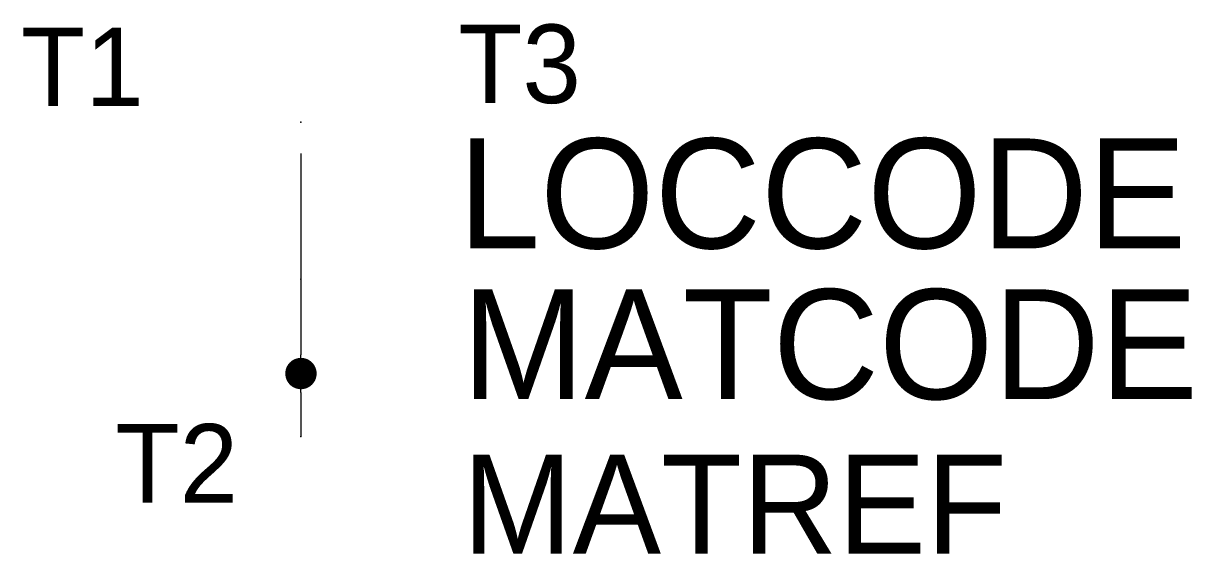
# Model space of a CAD drawing. Extents: x -8.8 to 28.3, y -8.7 to 8.1.
import ezdxf
from ezdxf.enums import TextEntityAlignment as Align

# ---------------------------------------------------------------- set-up
doc = ezdxf.new("R2010")
doc.units = 0
doc.layers.get('0').update_dxf_attribs({"linetype": 'CONTINUOUS'})
for name, color, linetype in [('A', 7, 'CONTINUOUS'), ('C', 6, 'CONTINUOUS'), ('T2', 7, 'CONTINUOUS')]:
    doc.layers.add(name, color=color, linetype=linetype)

msp = doc.modelspace()

# ---------------------------------------------------------------- linework, layer by layer
at = {"color": 0}
for p, q in [((0, 4), (0, -2.4)), ((0, -3.6), (0, -5))]:
    msp.add_line(p, q, dxfattribs=at)
at = {"color": 0, "linetype": 'CONTINUOUS'}
for p, q in [((0, -3), (0, -2.4)), ((0, -3.6), (0, -3))]:
    msp.add_line(p, q, dxfattribs=at)
at = {"color": 0, "linetype": 'CONTINUOUS', "const_width": 0.5}
msp.add_lwpolyline([(0.249, -3, 1), (-0.249, -3, 1)], format="xyb", close=True, dxfattribs=at)
at = {"layer": 'A', "color": 0, "linetype": 'CONTINUOUS'}
msp.add_point((0, 0), dxfattribs=at)
at = {"layer": 'C', "color": 0, "linetype": 'CONTINUOUS'}
for p in [(0, 5), (0, -5)]:
    msp.add_point(p, dxfattribs=at)

# ---------------------------------------------------------------- texts
at = {"color": 0, "linetype": 'CONTINUOUS'}
for tag, p, height in [('LOCCODE', (5, 0.985), 3.5), ('MATCODE', (5.119, -3.815), 3.5), ('MATREF', (5.131, -8.733), 3.15)]:
    msp.add_attdef(tag, p, '', height=height, dxfattribs=at)
at = {"layer": 'T2', "color": 0, "linetype": 'CONTINUOUS'}
for tag, p in [('T1', (-5, 5.514)), ('T2', (-2, -7.107))]:
    msp.add_attdef(tag, text='', height=2.5, dxfattribs=at).set_placement(p, align=Align.RIGHT)
msp.add_attdef('T3', (5, 5.61), '', height=2.5, dxfattribs=at)

doc.saveas('drawing.dxf')
